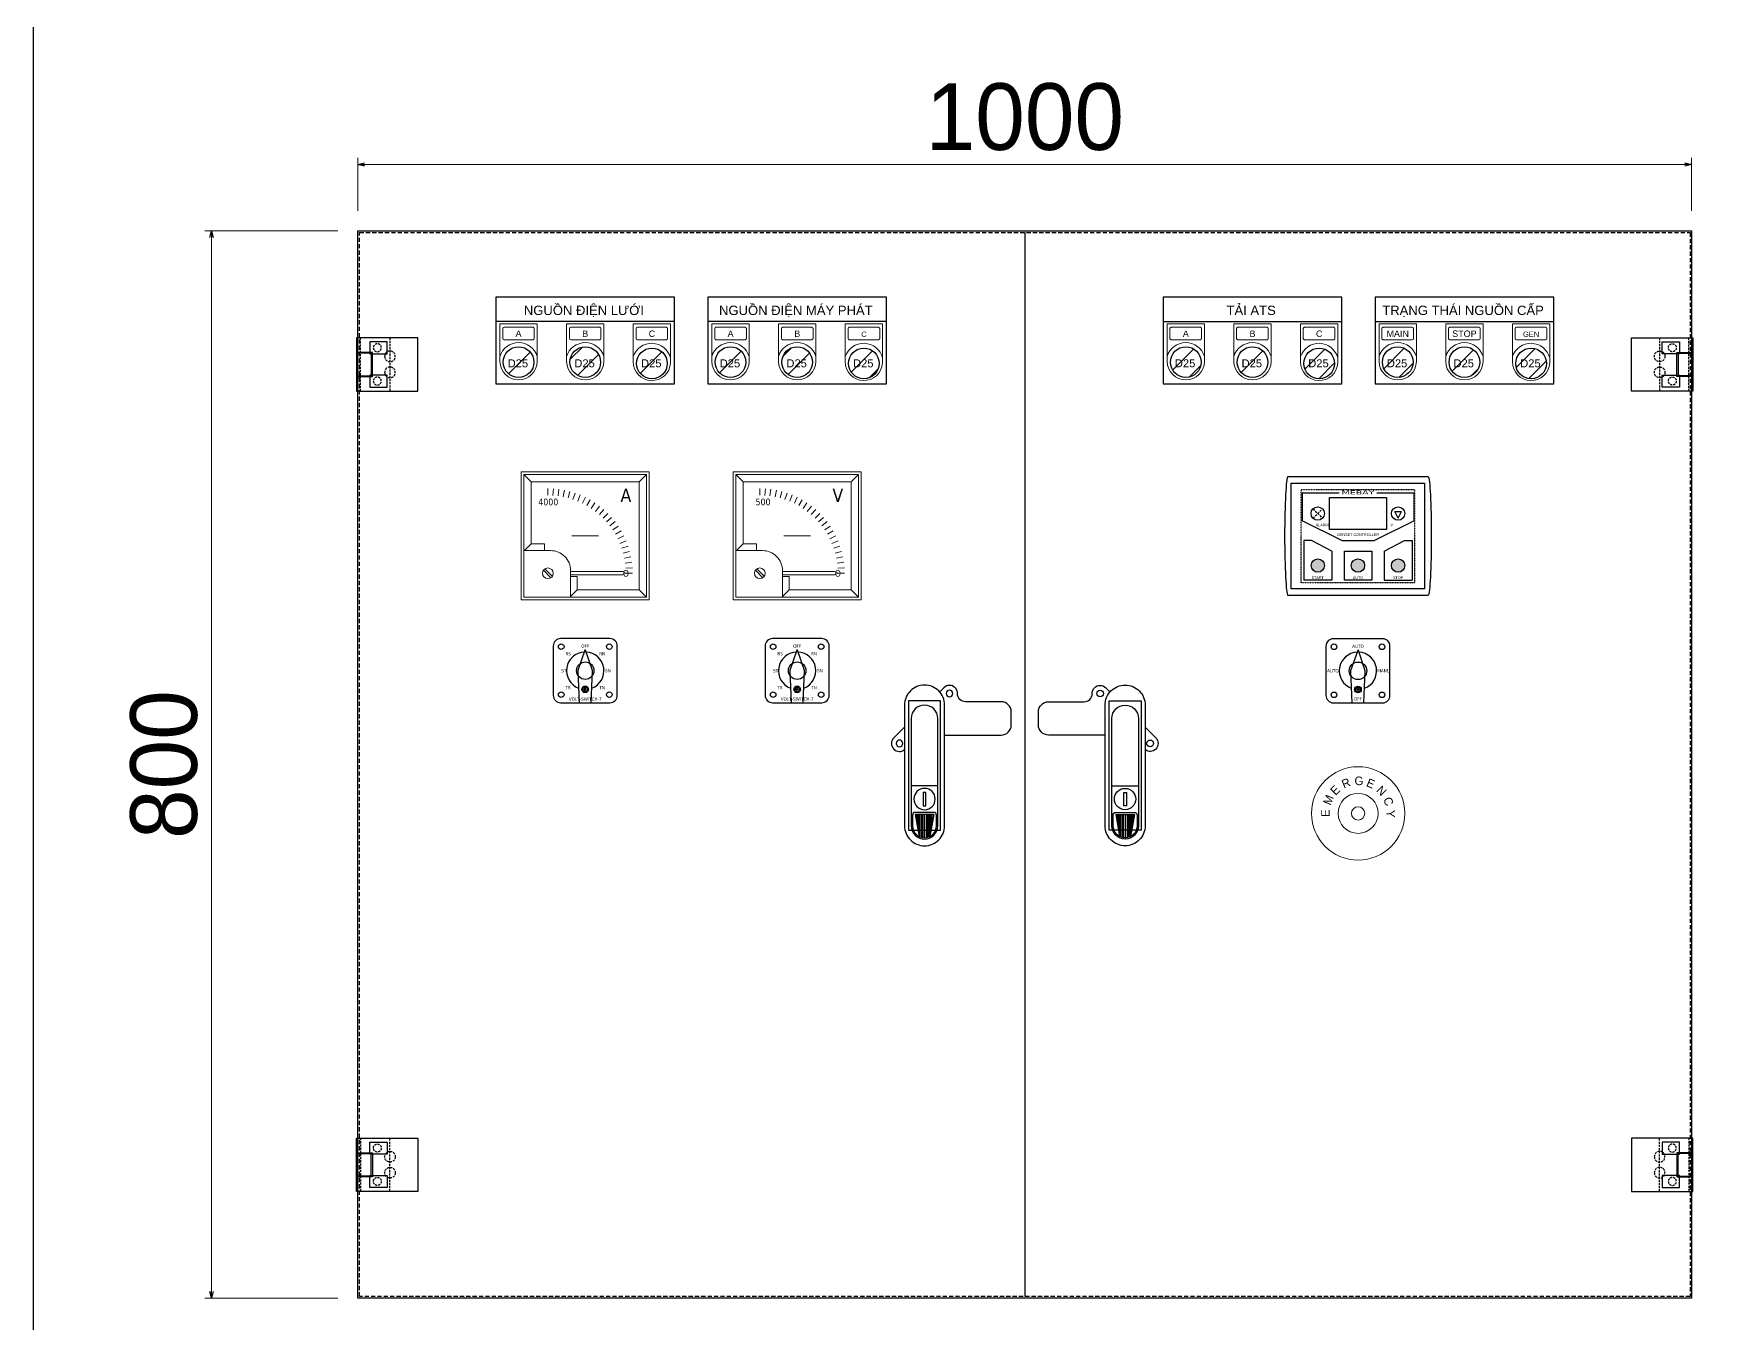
# Model space of a CAD drawing. Header units: millimetres. Extents: x 0 to 4227, y 0 to 2989.
# Drawn here: x 0 to 1256, y 931 to 1898 of the extents above; entities that cross this region are included whole.
import ezdxf
from ezdxf.enums import TextEntityAlignment as Align

# ---------------------------------------------------------------- set-up
doc = ezdxf.new("R2010")
doc.units = ezdxf.units.MM
doc.linetypes.add('DIVIDE2', pattern=[0.625, 0.25, -0.125, 0, -0.125, 0, -0.125])
doc.linetypes.add('HIDDEN2', pattern=[4.7625, 3.175, -1.5875])
for name, color, linetype in [('01', 7, 'HIDDEN2'), ('DIM', 253, 'Continuous'), ('THIET BI', 2, 'Continuous')]:
    doc.layers.add(name, color=color, linetype=linetype)
doc.layers.add('07', color=5, linetype='Continuous', lineweight=5)
doc.layers.add('Continuous', color=7, linetype='Continuous', lineweight=30)
doc.styles.add('1', font='tahoma.ttf', dxfattribs={"width": 2, "height": 10})
doc.styles.add('Arial', font='arial.ttf')
doc.styles.add('Arial-Black', font='txt')
doc.styles.add('chuviet', font='arial.ttf')
doc.styles.add('Tahoma (Input Text)', font='tahoma.ttf')
doc.dimstyles.new('CNC', dxfattribs={"dimtxt": 50, "dimasz": 5, "dimexe": 5, "dimexo": 15, "dimgap": 10, "dimtad": 1, "dimdec": 0, "dimtxsty": 'Standard', "dimblk": 'OPEN30', "dimcen": 10, "dimclrd": 5, "dimclre": 5, "dimclrt": 3, "dimazin": 3, "dimtfac": 1, "dimtdec": 0, "dimtmove": 0, "dimatfit": 3, "dimldrblk": 'ARCHTICK', "dimlwd": 9, "dimlwe": 9})
pattern_1 = [(45, (583605.523, 584326.815), (-8.83883476, 8.83883476), [])]
pattern_2 = [(45, (585194.762, 584326.815), (-8.83883476, 8.83883476), [])]
pattern_3 = [(45, (588608.187, 584326.531), (-8.83883476, 8.83883476), [])]
pattern_4 = [(45, (590197.426, 584326.531), (-8.83883476, 8.83883476), [])]

# ---------------------------------------------------------------- blocks, each defined once
blk = doc.blocks.new('*D1')
at = {"color": 0, "linetype": 'ByBlock', "lineweight": -2}
for p, q in [((132.1, 1745.2), (133.4, 1750.2)), ((133.4, 1750.2), (134.7, 1745.2)), ((133.4, 1750.2), (133.4, 1745.2)), ((133.4, 950.2), (132.1, 955.2)), ((134.7, 955.2), (133.4, 950.2)), ((133.4, 950.2), (133.4, 955.2))]:
    blk.add_line(p, q, dxfattribs=at)
at = {"layer": 'Defpoints', "color": 0, "transparency": 16777216}
for p in [(243.3, 1750.2), (133.4, 950.2), (243.3, 950.2)]:
    blk.add_point(p, dxfattribs=at)
at = {"layer": 'DIM', "color": 5, "lineweight": 9, "transparency": 16777216}
for p, q in [((228.3, 1750.2), (128.4, 1750.2)), ((133.4, 1745.2), (133.4, 955.2)), ((228.3, 950.2), (128.4, 950.2))]:
    blk.add_line(p, q, dxfattribs=at)
at = {"layer": 'DIM', "color": 3, "transparency": 16777216, "insert": (97.9, 1350.2), "char_height": 50, "attachment_point": 5, "rotation": 90}
blk.add_mtext('800', dxfattribs=at)
blk = doc.blocks.new('_ArchTick')
at = {"color": 0, "const_width": 0.15}
blk.add_lwpolyline([(-0.5, -0.5), (0.5, 0.5)], dxfattribs=at)
blk = doc.blocks.new('_Open30')
at = {"color": 0, "linetype": 'ByBlock', "lineweight": -2}
for p, q in [((-1, 0.27), (0, 0)), ((0, 0), (-1, -0.27)), ((0, 0), (-1, 0))]:
    blk.add_line(p, q, dxfattribs=at)
blk = doc.blocks.new('*D2')
at = {"color": 0, "linetype": 'ByBlock', "lineweight": -2}
for p, q in [((243.3, 1800), (248.3, 1801.4)), ((248.3, 1798.7), (243.3, 1800)), ((243.3, 1800), (248.3, 1800)), ((1238.3, 1801.4), (1243.3, 1800)), ((1243.3, 1800), (1238.3, 1798.7)), ((1243.3, 1800), (1238.3, 1800))]:
    blk.add_line(p, q, dxfattribs=at)
at = {"layer": 'Defpoints', "color": 0, "transparency": 16777216}
for p in [(1243.3, 1800), (243.3, 1750.2), (1243.3, 1750.2)]:
    blk.add_point(p, dxfattribs=at)
at = {"layer": 'DIM', "color": 5, "lineweight": 9, "transparency": 16777216}
for p, q in [((243.3, 1765.2), (243.3, 1805)), ((248.3, 1800), (1238.3, 1800)), ((1243.3, 1765.2), (1243.3, 1805))]:
    blk.add_line(p, q, dxfattribs=at)
at = {"layer": 'DIM', "color": 3, "transparency": 16777216, "insert": (743.3, 1835.6), "char_height": 50, "attachment_point": 5}
blk.add_mtext('1000', dxfattribs=at)
blk = doc.blocks.new('HL044-1.3-C')
at = {"color": 1, "linetype": 'HIDDEN2', "ltscale": 0.5}
for p, q in [((-25, 40), (-25, 0)), ((-3, 0), (-3, 40))]:
    blk.add_line(p, q, dxfattribs=at)
at = {"color": 1}
for p, q in [((-12, 29), (0, 29)), ((-12, 11), (-12, 29)), ((-11, 28.5), (0, 28.5)), ((-11, 28.5), (-11, 11.5)), ((0, 11), (-12, 11)), ((0, 11.5), (-11, 11.5))]:
    blk.add_line(p, q, dxfattribs=at)
blk.add_lwpolyline([(-46, 40), (0, 40), (0, 0), (-46, 0)], close=True, dxfattribs=at)
at = {"color": 1, "linetype": 'HIDDEN2', "ltscale": 0.5}
for centre, radius in [((-25, 26), 4), ((-15.5, 32.5), 3), ((-25, 14), 4), ((-15.5, 7.5), 3)]:
    blk.add_circle(centre, radius, dxfattribs=at)
blk = doc.blocks.new('AB301-2-1')
at = {"linetype": 'Continuous'}
h = blk.add_hatch(dxfattribs=at)
h.set_pattern_fill('ACAD_ISO09W100', color=1, scale=0.2)
h.set_pattern_definition([(0, (-368.0181, 398.3814), (0, 1), [4.8, -0.6, 1.2, -0.6, 1.2, -0.6])])
h.paths.add_polyline_path([(-4.1, -88.5, 0.118404), (0, -89.5, 0.118404), (4.1, -88.5), (7, -72), (-7, -72)])
at = {"color": 1, "linetype": 'Continuous'}
for p, q in [((-10, -50.5), (10, -50.5)), ((-7, -72), (7, -72)), ((-7, -72), (-4.1, -88.5)), ((7, -72), (4.1, -88.5))]:
    blk.add_line(p, q, dxfattribs=at)
for points in [[(-15, -12.5), (-57.5, -12.5, -0.414214), (-65, -5), (-65, 5, -0.414214), (-57.5, 12.5), (-30.7, 12.5, 0.414214), (-24.7, 18.5), (-24.7, 18.7)], [(-24.7, 18.7, -0.198912), (-23, 23), (-23, 23, -0.414214), (-14.5, 23), (-11.3, 19.8)], [(15, -6.5), (23, -14.5, -0.414214), (23, -23), (23, -23, -0.381561), (15, -23.4, -0.381561)]]:
    blk.add_lwpolyline(points, format="xyb", dxfattribs=at)
for points in [[(0, 25), (0, 25, -0.414214), (15, 10), (15, -80.5, -0.414214), (0, -95.5), (0, -95.5, -0.414214), (-15, -80.5), (-15, 10, -0.414214)], [(0, 10, -0.414214), (10, 0), (10, -80.5, -0.414214), (0, -90.5, -0.414214), (-10, -80.5), (-10, 0, -0.414214)], [(9, -72.5), (9, -80.5, -0.414214), (0, -89.5, -0.414214), (-9, -80.5), (-9, -72.5, -0.414214), (-7, -70.5), (7, -70.5, -0.414214)]]:
    blk.add_lwpolyline(points, format="xyb", close=True, dxfattribs=at)
at = {"color": 2, "linetype": 'Continuous'}
blk.add_lwpolyline([(-12, 13.3), (12, 13.3), (12, -83.7), (-12, -83.7)], close=True, dxfattribs=at)
at = {"color": 1, "linetype": 'Continuous'}
blk.add_lwpolyline([(-1, -55.5), (1, -55.5), (1, -65.5), (-1, -65.5)], close=True, dxfattribs=at)
for centre, radius in [((-18.7, 18.7), 2.5), ((18.7, -18.7), 2.5), ((0, -60.5), 8)]:
    blk.add_circle(centre, radius, dxfattribs=at)
blk = doc.blocks.new('bgw')
for p, q in [((62256.4, -3083.9), (62256.4, -3084.2)), ((62257.1, -3083.9), (62256.4, -3083.9)), ((62256.4, -3084.2), (62257.1, -3084.2)), ((62257.4, -3083.2), (62257.1, -3083.2)), ((62257.1, -3083.2), (62257.1, -3083.9)), ((62257.1, -3084.2), (62257.1, -3084.9)), ((62257.1, -3084.9), (62257.4, -3084.9)), ((62257.4, -3083.9), (62257.4, -3083.2)), ((62258.1, -3083.9), (62257.4, -3083.9)), ((62257.4, -3084.2), (62258.1, -3084.2)), ((62257.4, -3084.9), (62257.4, -3084.2)), ((62258.1, -3084.2), (62258.1, -3083.9))]:
    blk.add_line(p, q)
blk.add_lwpolyline([(62262.8, -3070), (62257.5, -3054.7, 0.713683), (62257, -3054.7), (62251.8, -3070), (62252.8, -3094), (62261.8, -3094), (62262.8, -3070)], format="xyb")
at = {"color": 3}
for centre, radius in [((62239.3, -3052), 2.1), ((62275.3, -3052), 2.1), ((62257.3, -3070), 6.55), ((62239.3, -3088), 2.1), ((62275.3, -3088), 2.1)]:
    blk.add_circle(centre, radius, dxfattribs=at)
for radius in [2.5, 1.75]:
    blk.add_circle((62257.3, -3084), radius)
for start, end in [(92.839, 249.0883), (290.9117, 87.161)]:
    blk.add_arc((62257.3, -3070), 14, start, end)
at = {"layer": 'Continuous'}
blk.add_lwpolyline([(62238.8, -3094), (62275.8, -3094, 0.414214), (62281.3, -3088.5), (62281.3, -3051.5, 0.414214), (62275.8, -3046), (62238.8, -3046, 0.414214), (62233.3, -3051.5), (62233.3, -3088.5, 0.414214)], format="xyb", close=True, dxfattribs=at)
at = {"style": 'Tahoma (Input Text)'}
for tag, p in [('0', (62257.3, -3051.6)), ('RS', (62244.5, -3057.3)), ('RN', (62270, -3057.3)), ('ST', (62241.2, -3070)), ('SN', (62274.3, -3069.9)), ('TR', (62244.4, -3082.8)), ('TN', (62270, -3082.8)), ('VOLT-SWITCH', (62257.3, -3091.3))]:
    blk.add_attdef(tag, text='', height=2.5, dxfattribs=at).set_placement(p, align=Align.MIDDLE_CENTER)
blk = doc.blocks.new('DC30D')
at = {"linetype": 'Continuous', "ltscale": 0.5}
h = blk.add_hatch(color=7, dxfattribs=at)
edge = h.paths.add_edge_path()
edge.add_arc((53907.9, -3859.1), 5, 0, 360)
edge = h.paths.add_edge_path()
edge.add_arc((53877.8, -3859.1), 5, 0, 360)
edge = h.paths.add_edge_path()
edge.add_arc((53847.7, -3859.1), 5, 0, 360)
at = {"color": 1, "linetype": 'Continuous', "ltscale": 0.5}
for p, q in [((53836, -3804.7), (53863.7, -3804.7)), ((53836, -3804.7), (53836, -3825.5)), ((53891.9, -3804.7), (53919.6, -3804.7)), ((53919.6, -3804.7), (53919.6, -3825.5)), ((53865.7, -3840.3), (53836, -3825.5)), ((53889.9, -3840.3), (53919.6, -3825.5)), ((53905.4, -3818.5), (53910.5, -3818.5)), ((53907.9, -3823.5), (53905.4, -3818.5)), ((53907.9, -3823.5), (53910.5, -3818.5)), ((53843, -3840.3), (53837.3, -3840.3)), ((53837.3, -3840.3), (53837.3, -3870)), ((53858.1, -3848.2), (53843, -3840.3)), ((53865.7, -3840.3), (53889.9, -3840.3)), ((53897.5, -3848.2), (53912.6, -3840.3)), ((53912.6, -3840.3), (53918.4, -3840.3)), ((53918.4, -3840.3), (53918.4, -3870)), ((53858.1, -3848.2), (53858.1, -3870)), ((53897.5, -3848.2), (53897.5, -3870)), ((53858.1, -3870), (53837.3, -3870)), ((53897.5, -3870), (53918.4, -3870))]:
    blk.add_line(p, q, dxfattribs=at)
at = {"color": 1, "linetype": 'HIDDEN2', "ltscale": 0.5}
for p, q in [((53844.1, -3816.6), (53851.2, -3823.6)), ((53844.1, -3823.6), (53851.2, -3816.6))]:
    blk.add_line(p, q, dxfattribs=at)
at = {"color": 1, "linetype": 'Continuous', "ltscale": 0.5}
for points in [[(53825.2, -3792.3), (53930.5, -3792.3)], [(53930.5, -3881.5), (53825.2, -3881.5)]]:
    blk.add_lwpolyline(points, dxfattribs=at)
for points in [[(53827.8, -3797.3), (53927.8, -3797.3), (53927.8, -3876.5), (53827.8, -3876.5)], [(53856.4, -3808), (53899.2, -3808), (53899.2, -3832.2), (53856.4, -3832.2)], [(53867.6, -3848.2), (53888.1, -3848.2), (53888.1, -3870), (53867.6, -3870)]]:
    blk.add_lwpolyline(points, close=True, dxfattribs=at)
at = {"color": 4, "linetype": 'DIVIDE2', "ltscale": 0.5}
blk.add_lwpolyline([(53835.3, -3802), (53920.3, -3802), (53920.3, -3872), (53835.3, -3872)], close=True, dxfattribs=at)
at = {"color": 1, "linetype": 'Continuous', "ltscale": 0.5}
for centre in [(53847.6, -3820.1), (53907.9, -3820.1), (53847.7, -3859.1), (53877.8, -3859.1), (53907.9, -3859.1)]:
    blk.add_circle(centre, 5, dxfattribs=at)
blk.add_ellipse((53825.3, -3836.9), major_axis=(0, -44.6), ratio=0.056008, start_param=3.19763, end_param=6.227148, dxfattribs=at)
at = {"color": 1, "linetype": 'Continuous', "ltscale": 0.5, "extrusion": (0, 0, -1)}
blk.add_ellipse((53930.3, -3836.9), major_axis=(0, -44.6), ratio=0.056008, start_param=3.19763, end_param=6.227148, dxfattribs=at)
at = {"color": 7, "linetype": 'Continuous', "ltscale": 0.5, "style": '1', "width": 2}
blk.add_text('MEBAY', height=3, dxfattribs=at).set_placement((53877.8, -3805.8), align=Align.CENTER)
at = {"color": 7, "linetype": 'Continuous', "ltscale": 0.5, "style": 'chuviet'}
for s, p in [('ALARM', (53850.9, -3829.7)), ('V', (53903.1, -3829.7)), ('GENSET CONTROLLER', (53877.8, -3837)), ('START', (53847.6, -3869.2)), ('AUTO', (53877.8, -3869.2)), ('STOP', (53907.9, -3869.2))]:
    blk.add_text(s, height=2, dxfattribs=at).set_placement(p, align=Align.CENTER)
blk = doc.blocks.new('SW3')
for p, q in [((2586895.4, 161386.6), (2586895.4, 161386.3)), ((2586896.1, 161386.6), (2586895.4, 161386.6)), ((2586895.4, 161386.3), (2586896.1, 161386.3)), ((2586896.4, 161387.3), (2586896.1, 161387.3)), ((2586896.1, 161387.3), (2586896.1, 161386.6)), ((2586896.1, 161386.3), (2586896.1, 161385.6)), ((2586896.4, 161386.6), (2586896.4, 161387.3)), ((2586897.1, 161386.6), (2586896.4, 161386.6)), ((2586896.4, 161386.3), (2586897.1, 161386.3)), ((2586896.4, 161385.6), (2586896.4, 161386.3)), ((2586897.1, 161386.3), (2586897.1, 161386.6)), ((2586896.1, 161385.6), (2586896.4, 161385.6))]:
    blk.add_line(p, q)
blk.add_lwpolyline([(2586901.7, 161400.4), (2586896.5, 161415.7, 0.713683), (2586896, 161415.7), (2586890.7, 161400.4), (2586891.7, 161376.4), (2586900.7, 161376.4), (2586901.7, 161400.4)], format="xyb")
at = {"color": 3}
for centre, radius in [((2586878.2, 161418.4), 2.1), ((2586914.2, 161418.4), 2.1), ((2586896.2, 161400.4), 6.55), ((2586878.2, 161382.4), 2.1), ((2586914.2, 161382.4), 2.1)]:
    blk.add_circle(centre, radius, dxfattribs=at)
for radius in [2.5, 1.75]:
    blk.add_circle((2586896.2, 161386.4), radius)
for start, end in [(92.839, 249.0883), (290.9117, 87.161)]:
    blk.add_arc((2586896.2, 161400.4), 14, start, end)
at = {"layer": 'Continuous'}
blk.add_lwpolyline([(2586877.7, 161376.4), (2586914.7, 161376.4, 0.414214), (2586920.2, 161381.9), (2586920.2, 161418.9, 0.414214), (2586914.7, 161424.4), (2586877.7, 161424.4, 0.414214), (2586872.2, 161418.9), (2586872.2, 161381.9, 0.414214)], format="xyb", close=True, dxfattribs=at)
at = {"style": 'Tahoma (Input Text)'}
for tag, p in [('OFF', (2586896.2, 161418.8)), ('AUTO', (2586877.4, 161400.4)), ('MANU', (2586915.4, 161400.4)), ('VOLT-SWITCH-3', (2586896.2, 161379.2))]:
    blk.add_attdef(tag, text='', height=2.5, dxfattribs=at).set_placement(p, align=Align.MIDDLE_CENTER)
blk = doc.blocks.new('KHUNG CHUẨN')
at = {"color": 7}
blk.add_lwpolyline([(16919.25, -26555.16), (19889.25, -26555.16), (19889.25, -28655.16), (16919.25, -28655.16)], close=True, dxfattribs=at)
at = {"color": 3, "style": 'Arial'}
for tag, p in [('#01', (17055.57, -28580.1)), ('#02', (17431.39, -28580.1)), ('#03', (18030.58, -28580.1)), ('#08', (18751.7, -28580.1)), ('#10', (19064.78, -28580.1)), ('#11', (19060.3, -28625.69)), ('#12', (19806.46, -28628.91)), ('#04', (17024.77, -28634.62)), ('#05', (17308.45, -28633.02)), ('#06', (17632.65, -28633.73)), ('#07', (18002.01, -28634.74)), ('#09', (18753.85, -28632.6))]:
    blk.add_attdef(tag, p, '', height=20, dxfattribs=at)

msp = doc.modelspace()

# ---------------------------------------------------------------- hatches: boundary and pattern name
at = {"layer": 'THIET BI', "linetype": 'Continuous', "ltscale": 0.5}
h = msp.add_hatch(dxfattribs=at)
h.set_pattern_fill('ANSI31', scale=10, style=0)
h.set_pattern_definition(pattern_1)
h.paths.add_polyline_path([(352.2, 1651.9, 1), (375.2, 1651.9, 1)])
h.paths.add_polyline_path([(354, 1646.4), (372.4, 1646.4), (372.4, 1655.6), (354, 1655.6)], flags=24)
h = msp.add_hatch(dxfattribs=at)
h.set_pattern_fill('ANSI31', scale=10, style=0)
h.set_pattern_definition(pattern_1)
h.paths.add_polyline_path([(402.2, 1651.9, 1), (425.2, 1651.9, 1)])
h.paths.add_polyline_path([(404, 1646.4), (422.4, 1646.4), (422.4, 1655.6), (404, 1655.6)], flags=24)
h = msp.add_hatch(dxfattribs=at)
h.set_pattern_fill('ANSI31', scale=10, style=0)
h.set_pattern_definition([(45, (583605.523, 584316.815), (-8.83883476, 8.83883476), [])])
h.paths.add_polyline_path([(452.2, 1650.9, 1), (475.2, 1650.9, 1)])
h.paths.add_polyline_path([(454, 1646.4), (472.4, 1646.4), (472.4, 1655.6), (454, 1655.6)], flags=24)
h = msp.add_hatch(dxfattribs=at)
h.set_pattern_fill('ANSI31', scale=10, style=0)
h.set_pattern_definition(pattern_2)
h.paths.add_polyline_path([(511.1, 1651.9, 1), (534.1, 1651.9, 1)])
h.paths.add_polyline_path([(512.9, 1646.4), (531.4, 1646.4), (531.4, 1655.6), (512.9, 1655.6)], flags=24)
h = msp.add_hatch(dxfattribs=at)
h.set_pattern_fill('ANSI31', scale=10, style=0)
h.set_pattern_definition(pattern_2)
h.paths.add_polyline_path([(561.1, 1651.9, 1), (584.1, 1651.9, 1)])
h.paths.add_polyline_path([(562.9, 1646.4), (581.4, 1646.4), (581.4, 1655.6), (562.9, 1655.6)], flags=24)
h = msp.add_hatch(dxfattribs=at)
h.set_pattern_fill('ANSI31', scale=10, style=0)
h.set_pattern_definition([(45, (585194.762, 584316.815), (-8.83883476, 8.83883476), [])])
h.paths.add_polyline_path([(611.1, 1650.9, 1), (634.1, 1650.9, 1)])
h.paths.add_polyline_path([(612.9, 1646.4), (631.4, 1646.4), (631.4, 1655.6), (612.9, 1655.6)], flags=24)
h = msp.add_hatch(dxfattribs=at)
h.set_pattern_fill('ANSI31', scale=10, style=0)
h.set_pattern_definition(pattern_3)
h.paths.add_polyline_path([(852.5, 1651.9, 1), (875.5, 1651.9, 1)])
h.paths.add_polyline_path([(854.3, 1646.4), (872.7, 1646.4), (872.7, 1655.6), (854.3, 1655.6)], flags=24)
h = msp.add_hatch(dxfattribs=at)
h.set_pattern_fill('ANSI31', scale=10, style=0)
h.set_pattern_definition(pattern_3)
h.paths.add_polyline_path([(902.5, 1651.9, 1), (925.5, 1651.9, 1)])
h.paths.add_polyline_path([(904.3, 1646.4), (922.7, 1646.4), (922.7, 1655.6), (904.3, 1655.6)], flags=24)
h = msp.add_hatch(dxfattribs=at)
h.set_pattern_fill('ANSI31', scale=10, style=0)
h.set_pattern_definition([(45, (588608.187, 584316.531), (-8.83883476, 8.83883476), [])])
h.paths.add_polyline_path([(952.5, 1650.9, 1), (975.5, 1650.9, 1)])
h.paths.add_polyline_path([(954.3, 1646.4), (972.7, 1646.4), (972.7, 1655.6), (954.3, 1655.6)], flags=24)
h = msp.add_hatch(dxfattribs=at)
h.set_pattern_fill('ANSI31', scale=10, style=0)
h.set_pattern_definition(pattern_4)
h.paths.add_polyline_path([(1011.4, 1651.9, 1), (1034.4, 1651.9, 1)])
h.paths.add_polyline_path([(1013.2, 1646.4), (1031.6, 1646.4), (1031.6, 1655.6), (1013.2, 1655.6)], flags=24)
h = msp.add_hatch(dxfattribs=at)
h.set_pattern_fill('ANSI31', scale=10, style=0)
h.set_pattern_definition(pattern_4)
h.paths.add_polyline_path([(1061.4, 1651.9, 1), (1084.4, 1651.9, 1)])
h.paths.add_polyline_path([(1063.2, 1646.4), (1081.6, 1646.4), (1081.6, 1655.6), (1063.2, 1655.6)], flags=24)
h = msp.add_hatch(dxfattribs=at)
h.set_pattern_fill('ANSI31', scale=10, style=0)
h.set_pattern_definition([(45, (590197.426, 584316.531), (-8.83883476, 8.83883476), [])])
h.paths.add_polyline_path([(1111.4, 1650.9, 1), (1134.4, 1650.9, 1)])
h.paths.add_polyline_path([(1113.2, 1646.4), (1131.6, 1646.4), (1131.6, 1655.6), (1113.2, 1655.6)], flags=24)

# ---------------------------------------------------------------- linework, layer by layer
at = {"ltscale": 3}
msp.add_line((743.3, 1749), (743.3, 951.4), dxfattribs=at)
at = {"lineweight": 18}
for p, q in [((373.2, 1562.1), (368.2, 1567.1)), ((454.2, 1562.1), (459.2, 1567.1)), ((532.1, 1562.1), (527.1, 1567.1)), ((613.1, 1562.1), (618.1, 1567.1)), ((385.7, 1552.1), (385.7, 1557.1)), ((389.5, 1552), (389.8, 1557)), ((393.3, 1551.6), (394, 1556.6)), ((397.1, 1551), (398.1, 1555.9)), ((400.8, 1550.1), (402.1, 1554.9)), ((404.5, 1549), (406.1, 1553.7)), ((408.1, 1547.7), (410, 1552.3)), ((411.6, 1546.1), (413.8, 1550.6)), ((414.9, 1544.3), (417.4, 1548.6)), ((418.2, 1542.2), (421, 1546.4)), ((544.6, 1552.1), (544.6, 1557.1)), ((548.4, 1552), (548.8, 1557)), ((552.2, 1551.6), (552.9, 1556.6)), ((556, 1551), (557, 1555.9)), ((559.8, 1550.1), (561, 1554.9)), ((563.4, 1549), (565, 1553.7)), ((567, 1547.7), (568.9, 1552.3)), ((570.5, 1546.1), (572.7, 1550.6)), ((573.9, 1544.3), (576.4, 1548.6)), ((577.1, 1542.2), (579.9, 1546.4)), ((421.3, 1540), (424.3, 1544)), ((424.3, 1537.6), (427.6, 1541.3)), ((427.1, 1535), (430.6, 1538.5)), ((429.7, 1532.2), (433.4, 1535.5)), ((432.1, 1529.2), (436.1, 1532.3)), ((580.2, 1540), (583.3, 1544)), ((583.2, 1537.6), (586.5, 1541.3)), ((586, 1535), (589.5, 1538.5)), ((588.6, 1532.2), (592.4, 1535.5)), ((591, 1529.2), (595, 1532.3)), ((434.3, 1526.1), (438.5, 1528.9)), ((436.4, 1522.9), (440.7, 1525.4)), ((438.2, 1519.5), (442.6, 1521.7)), ((593.3, 1526.1), (597.4, 1528.9)), ((595.3, 1522.9), (599.6, 1525.4)), ((597.1, 1519.5), (601.6, 1521.7)), ((368.2, 1510.6), (373.2, 1515.6)), ((383.2, 1510.6), (383.2, 1515.6)), ((439.7, 1516), (444.4, 1517.9)), ((441.1, 1512.4), (445.8, 1514)), ((442.2, 1508.7), (447, 1510)), ((527.1, 1510.6), (532.1, 1515.6)), ((542.1, 1510.6), (542.1, 1515.6)), ((598.7, 1516), (603.3, 1517.9)), ((600, 1512.4), (604.7, 1514)), ((601.1, 1508.7), (605.9, 1510)), ((382.4, 1495.9), (387.9, 1490.3)), ((383.4, 1496.9), (389, 1491.4)), ((443.1, 1505), (448, 1506)), ((443.7, 1501.2), (448.6, 1501.9)), ((444.1, 1497.4), (449.1, 1497.8)), ((541.3, 1495.9), (546.9, 1490.3)), ((542.4, 1496.9), (547.9, 1491.4)), ((602, 1505), (606.9, 1506)), ((602.6, 1501.2), (607.6, 1501.9)), ((603, 1497.4), (608, 1497.8)), ((402.7, 1491.1), (407.7, 1491.1)), ((561.6, 1491.1), (566.6, 1491.1)), ((402.7, 1476.1), (407.7, 1481.1)), ((454.2, 1481.1), (459.2, 1476.1)), ((561.6, 1476.1), (566.6, 1481.1)), ((613.1, 1481.1), (618.1, 1476.1))]:
    msp.add_line(p, q, dxfattribs=at)
at = {"color": 9, "lineweight": 18}
for p, q in [((403.7, 1521.6), (423.7, 1521.6)), ((562.6, 1521.6), (582.6, 1521.6))]:
    msp.add_line(p, q, dxfattribs=at)
at = {"color": 1, "lineweight": 18}
for p, q in [((402.7, 1494.9), (441.8, 1494.9)), ((444.2, 1493.6), (441.8, 1494.9)), ((561.6, 1494.9), (600.7, 1494.9)), ((603.1, 1493.6), (600.7, 1494.9)), ((402.7, 1492.4), (441.8, 1492.4)), ((444.2, 1493.6), (441.8, 1492.4)), ((444.2, 1493.6), (449.2, 1493.6)), ((444.2, 1493.6), (449.2, 1493.6)), ((561.6, 1492.4), (600.7, 1492.4)), ((603.1, 1493.6), (600.7, 1492.4)), ((603.1, 1493.6), (608.1, 1493.6)), ((603.1, 1493.6), (608.1, 1493.6))]:
    msp.add_line(p, q, dxfattribs=at)
at = {"color": 7}
msp.add_lwpolyline([(243.3, 1750.2), (1243.3, 1750.2), (1243.3, 950.2), (243.3, 950.2)], close=True, dxfattribs=at)
at = {"color": 7, "linetype": 'HIDDEN2'}
msp.add_lwpolyline([(244.5, 1749), (1242.1, 1749), (1242.1, 951.4), (244.5, 951.4)], close=True, dxfattribs=at)
at = {"color": 2}
for points in [[(265.3, 1667.2), (252.3, 1667.2), (252.3, 1658.2), (265.3, 1658.2)], [(1221.3, 1667.2), (1234.3, 1667.2), (1234.3, 1658.2), (1221.3, 1658.2)], [(265.3, 1642.2), (252.3, 1642.2), (252.3, 1633.2), (265.3, 1633.2)], [(1221.3, 1642.2), (1234.3, 1642.2), (1234.3, 1633.2), (1221.3, 1633.2)], [(265.3, 1058.2), (252.3, 1058.2), (252.3, 1067.2), (265.3, 1067.2)], [(1221.3, 1058.2), (1234.3, 1058.2), (1234.3, 1067.2), (1221.3, 1067.2)], [(265.3, 1033.2), (252.3, 1033.2), (252.3, 1042.2), (265.3, 1042.2)], [(1221.3, 1033.2), (1234.3, 1033.2), (1234.3, 1042.2), (1221.3, 1042.2)]]:
    msp.add_lwpolyline(points, close=True, dxfattribs=at)
at = {"lineweight": 18}
for points in [[(461.7, 1473.6), (365.7, 1473.6), (365.7, 1569.6), (461.7, 1569.6)], [(620.6, 1473.6), (524.6, 1473.6), (524.6, 1569.6), (620.6, 1569.6)]]:
    msp.add_lwpolyline(points, close=True, dxfattribs=at)
at = {"color": 3, "lineweight": 18}
for points in [[(459.7, 1475.6), (367.7, 1475.6), (367.7, 1567.6), (459.7, 1567.6)], [(618.6, 1475.6), (526.6, 1475.6), (526.6, 1567.6), (618.6, 1567.6)]]:
    msp.add_lwpolyline(points, close=True, dxfattribs=at)
at = {"lineweight": 18}
for points in [[(373.2, 1515.6), (373.2, 1562.1), (454.2, 1562.1), (454.2, 1481.1), (407.7, 1481.1)], [(532.1, 1515.6), (532.1, 1562.1), (613.1, 1562.1), (613.1, 1481.1), (566.6, 1481.1)], [(383.2, 1515.6), (373.2, 1515.6)], [(542.1, 1515.6), (532.1, 1515.6)], [(407.7, 1481.1), (407.7, 1491.1)], [(566.6, 1481.1), (566.6, 1491.1)]]:
    msp.add_lwpolyline(points, dxfattribs=at)
for points in [[(402.7, 1476.1), (402.7, 1495.6, 0.414214), (387.7, 1510.6), (368.2, 1510.6)], [(561.6, 1476.1), (561.6, 1495.6, 0.414214), (546.6, 1510.6), (527.1, 1510.6)]]:
    msp.add_lwpolyline(points, format="xyb", dxfattribs=at)
for centre in [(385.7, 1493.6), (544.6, 1493.6)]:
    msp.add_circle(centre, 4, dxfattribs=at)
at = {"color": 1, "lineweight": 13}
for radius in [35, 15]:
    msp.add_circle((993.2, 1313.6), radius, dxfattribs=at)
at = {"color": 2, "lineweight": 13}
msp.add_circle((993.2, 1313.6), 5, dxfattribs=at)
at = {"layer": '07', "color": 171, "linetype": 'Continuous', "lineweight": 5}
for p, q in [((349.7, 1652.3), (349.7, 1680.7)), ((349.7, 1680.7), (377.7, 1680.7)), ((377.7, 1652.3), (377.7, 1680.7)), ((427.7, 1680.7), (399.7, 1680.7)), ((399.7, 1652.3), (399.7, 1680.7)), ((427.7, 1652.3), (427.7, 1680.7)), ((449.7, 1680.7), (477.7, 1680.7)), ((449.7, 1652.3), (449.7, 1680.7)), ((477.7, 1651.3), (477.7, 1680.7)), ((508.6, 1652.3), (508.6, 1680.7)), ((508.6, 1680.7), (536.6, 1680.7)), ((536.6, 1652.3), (536.6, 1680.7)), ((586.6, 1680.7), (558.6, 1680.7)), ((558.6, 1652.3), (558.6, 1680.7)), ((586.6, 1652.3), (586.6, 1680.7)), ((608.6, 1680.7), (636.6, 1680.7)), ((608.6, 1652.3), (608.6, 1680.7)), ((636.6, 1651.3), (636.6, 1680.7)), ((850, 1652.3), (850, 1680.6)), ((850, 1680.6), (877.9, 1680.6)), ((877.9, 1652.3), (877.9, 1680.6)), ((927.9, 1680.6), (900, 1680.6)), ((900, 1652.3), (900, 1680.6)), ((927.9, 1652.3), (927.9, 1680.6)), ((950, 1680.6), (977.9, 1680.6)), ((950, 1652.3), (950, 1680.6)), ((977.9, 1651.3), (977.9, 1680.6)), ((1008.9, 1652.3), (1008.9, 1680.6)), ((1008.9, 1680.6), (1036.9, 1680.6)), ((1036.9, 1652.3), (1036.9, 1680.6)), ((1086.9, 1680.6), (1058.9, 1680.6)), ((1058.9, 1652.3), (1058.9, 1680.6)), ((1086.9, 1652.3), (1086.9, 1680.6)), ((1108.9, 1680.6), (1136.9, 1680.6)), ((1108.9, 1652.3), (1108.9, 1680.6)), ((1136.9, 1651.3), (1136.9, 1680.6))]:
    msp.add_line(p, q, dxfattribs=at)
at = {"layer": '07', "color": 6, "linetype": 'Continuous', "lineweight": 5, "ltscale": 3}
for points in [[(352.8, 1668.7), (374.6, 1668.7, 0.414214), (375.5, 1669.6), (375.5, 1677.1, 0.414214), (374.6, 1678), (352.8, 1678, 0.414214), (351.8, 1677.1), (351.8, 1669.6, 0.414214)], [(424.6, 1668.7), (402.8, 1668.7, -0.414214), (401.8, 1669.6), (401.8, 1677.1, -0.414214), (402.8, 1678), (424.6, 1678, -0.414214), (425.5, 1677.1), (425.5, 1669.6, -0.414214)], [(452.8, 1668.7), (474.6, 1668.7, 0.414214), (475.5, 1669.6), (475.5, 1677.1, 0.414214), (474.6, 1678), (452.8, 1678, 0.414214), (451.8, 1677.1), (451.8, 1669.6, 0.414214)], [(511.7, 1668.7), (533.5, 1668.7, 0.414214), (534.5, 1669.6), (534.5, 1677.1, 0.414214), (533.5, 1678), (511.7, 1678, 0.414214), (510.8, 1677.1), (510.8, 1669.6, 0.414214)], [(583.5, 1668.7), (561.7, 1668.7, -0.414214), (560.8, 1669.6), (560.8, 1677.1, -0.414214), (561.7, 1678), (583.5, 1678, -0.414214), (584.5, 1677.1), (584.5, 1669.6, -0.414214)], [(611.7, 1668.7), (633.5, 1668.7, 0.414214), (634.5, 1669.6), (634.5, 1677.1, 0.414214), (633.5, 1678), (611.7, 1678, 0.414214), (610.8, 1677.1), (610.8, 1669.6, 0.414214)], [(853, 1668.7), (874.9, 1668.7, 0.414214), (875.8, 1669.6), (875.8, 1677.1, 0.414214), (874.9, 1678), (853, 1678, 0.414214), (852.1, 1677.1), (852.1, 1669.6, 0.414214)], [(924.9, 1668.7), (903, 1668.7, -0.414214), (902.1, 1669.6), (902.1, 1677.1, -0.414214), (903, 1678), (924.9, 1678, -0.414214), (925.8, 1677.1), (925.8, 1669.6, -0.414214)], [(953, 1668.7), (974.9, 1668.7, 0.414214), (975.8, 1669.6), (975.8, 1677.1, 0.414214), (974.9, 1678), (953, 1678, 0.414214), (952.1, 1677.1), (952.1, 1669.6, 0.414214)], [(1012, 1668.7), (1033.8, 1668.7, 0.414214), (1034.7, 1669.6), (1034.7, 1677.1, 0.414214), (1033.8, 1678), (1012, 1678, 0.414214), (1011, 1677.1), (1011, 1669.6, 0.414214)], [(1083.8, 1668.7), (1062, 1668.7, -0.414214), (1061, 1669.6), (1061, 1677.1, -0.414214), (1062, 1678), (1083.8, 1678, -0.414214), (1084.7, 1677.1), (1084.7, 1669.6, -0.414214)], [(1111.9, 1668.7), (1133.8, 1668.7, 0.414214), (1134.7, 1669.6), (1134.7, 1677.1, 0.414214), (1133.8, 1678), (1111.9, 1678, 0.414214), (1111, 1677.1), (1111, 1669.6, 0.414214)]]:
    msp.add_lwpolyline(points, format="xyb", close=True, dxfattribs=at)
at = {"layer": '07', "color": 171, "linetype": 'Continuous', "lineweight": 5}
for centre, radius, start, end in [((363.7, 1651.9), 14.6, 16.5388, 163.5693), ((413.7, 1651.9), 14.6, 16.5388, 163.5693), ((463.5, 1651.4), 14.6, 14.5239, 161.488), ((522.6, 1651.9), 14.6, 16.5388, 163.5693), ((572.6, 1651.9), 14.6, 16.5388, 163.5693), ((622.5, 1651.4), 14.6, 14.5239, 161.488), ((864, 1651.9), 14.6, 16.5388, 163.5693), ((914, 1651.9), 14.6, 16.5388, 163.5693), ((963.8, 1651.4), 14.6, 14.5239, 161.488), ((1022.9, 1651.9), 14.6, 16.5388, 163.5693), ((1072.9, 1651.9), 14.6, 16.5388, 163.5693), ((1122.7, 1651.4), 14.6, 14.5239, 161.488), ((363.7, 1652.6), 14, 181.3264, 358.6736), ((413.7, 1652.6), 14, 181.3264, 358.6736), ((463.7, 1652.1), 14, 179.315, 356.5889), ((522.6, 1652.6), 14, 181.3264, 358.6736), ((572.6, 1652.6), 14, 181.3264, 358.6736), ((622.6, 1652.1), 14, 179.315, 356.5889), ((864, 1652.6), 14, 181.3264, 358.6736), ((914, 1652.6), 14, 181.3264, 358.6736), ((964, 1652.1), 14, 179.315, 356.5889), ((1022.9, 1652.6), 14, 181.3264, 358.6736), ((1072.9, 1652.6), 14, 181.3264, 358.6736), ((1122.9, 1652.1), 14, 179.315, 356.5889)]:
    msp.add_arc(centre, radius, start, end, dxfattribs=at)
at = {"layer": 'THIET BI', "color": 4, "linetype": 'Continuous', "ltscale": 0.5}
for p, q in [((346.7, 1682.5), (480.7, 1682.5)), ((505.6, 1682.5), (639.6, 1682.5)), ((847, 1682.4), (980.9, 1682.4)), ((1005.9, 1682.4), (1139.9, 1682.4))]:
    msp.add_line(p, q, dxfattribs=at)
for points in [[(480.7, 1700.6), (346.7, 1700.6), (346.7, 1635.6), (480.7, 1635.6)], [(639.6, 1700.6), (505.6, 1700.6), (505.6, 1635.6), (639.6, 1635.6)], [(980.9, 1700.6), (847, 1700.6), (847, 1635.6), (980.9, 1635.6)], [(1139.9, 1700.6), (1005.9, 1700.6), (1005.9, 1635.6), (1139.9, 1635.6)]]:
    msp.add_lwpolyline(points, close=True, dxfattribs=at)
at = {"layer": 'THIET BI', "color": 7, "linetype": 'Continuous', "ltscale": 0.5}
for centre in [(363.7, 1651.9), (413.7, 1651.9), (463.7, 1650.9), (522.6, 1651.9), (572.6, 1651.9), (622.6, 1650.9), (864, 1651.9), (914, 1651.9), (964, 1650.9), (1022.9, 1651.9), (1072.9, 1651.9), (1122.9, 1650.9)]:
    msp.add_circle(centre, 11.5, dxfattribs=at)

# ---------------------------------------------------------------- block references
at = {"color": 3, "xscale": 1.42310519998864, "yscale": 1.42310519998864, "zscale": 1.42310519998864}
msp.add_blockref('KHUNG CHUẨN', (-24077.9, 40779.3), dxfattribs=at)
at = {"color": 7, "xscale": -1}
for name, p in [('HL044-1.3-C', (242.3, 1630.2)), ('AB301-2-1', (668.1, 1384.8))]:
    msp.add_blockref(name, p, dxfattribs=at)
at = {"color": 7}
for name, p in [('HL044-1.3-C', (1244.3, 1630.2)), ('AB301-2-1', (818.5, 1384.8))]:
    msp.add_blockref(name, p, dxfattribs=at)
at = {"color": 7, "linetype": 'Continuous'}
msp.add_blockref('DC30D', (-52884.7, 5358.5), dxfattribs=at)
at = {"color": 7, "rotation": 180}
msp.add_blockref('HL044-1.3-C', (242.3, 1070.2), dxfattribs=at)
at = {"color": 7, "xscale": -1, "rotation": 180}
msp.add_blockref('HL044-1.3-C', (1244.3, 1070.2), dxfattribs=at)
at = {"layer": 'THIET BI', "color": 7, "linetype": 'Continuous'}
for name, p, values in [('bgw', (-61843.6, 4490.6), {'TR': 'TR', 'TN': 'TN', 'SN': 'SN', 'RS': 'RS', 'ST': 'ST', '0': 'OFF', 'RN': 'RN', 'VOLT-SWITCH': 'VOLT-SWITCH-7'}), ('bgw', (-61684.7, 4490.6), {'TR': 'TR', 'TN': 'TN', 'SN': 'SN', 'RS': 'RS', 'ST': 'ST', '0': 'OFF', 'RN': 'RN', 'VOLT-SWITCH': 'VOLT-SWITCH-7'}), ('SW3', (-2585903.1, -159979.9), {'MANU': 'MANU', 'AUTO': 'AUTO', 'OFF': 'AUTO', 'VOLT-SWITCH-3': 'OFF'})]:
    msp.add_blockref(name, p, dxfattribs=at).add_auto_attribs(values)

# ---------------------------------------------------------------- texts
at = {"color": 2, "lineweight": 13}
for s, rotation, p in [('E', 45, (976.2, 1326.7)), ('R', 22.5, (982.5, 1332.2)), ('E', 337.5, (998.8, 1334.2)), ('N', 315, (1006.3, 1330.5)), ('M', 67.5, (972.5, 1319.2)), ('C', 292.5, (1011.8, 1324.2)), ('E', 90, (971.9, 1310.9)), ('Y', 270, (1014.4, 1316.2))]:
    msp.add_text(s, height=6.4, rotation=rotation, dxfattribs=at).set_placement(p)
msp.add_text('G', height=6.4, dxfattribs=at).set_placement((990.5, 1334.8))
at = {"lineweight": 18, "style": 'Tahoma (Input Text)'}
for tag, text, height, text_generation_flag, p in [('4000', '500', 5, 6, (386, 1547.1)), ('A', 'A', 10, 4, (444.2, 1552.1)), ('500', '500', 5, 6, (547, 1547.1)), ('V', 'A', 10, 4, (603.1, 1552.1)), ('O', 'O', 5, 4, (444.2, 1493.6)), ('O', 'O', 5, 4, (603.1, 1493.6))]:
    msp.add_attdef(tag, text=text, height=height, rotation=180, dxfattribs=dict(at, text_generation_flag=text_generation_flag)).set_placement(p, align=Align.MIDDLE_CENTER)
at = {"layer": '01', "color": 2, "linetype": 'Continuous', "lineweight": 5, "style": 'Arial-Black'}
for tag, height, p in [('A', 4.8, (363.7, 1670.8)), ('B', 4.8, (413.7, 1670.8)), ('C', 4.8, (463.7, 1670.8)), ('A', 4.8, (522.7, 1670.8)), ('B', 4.8, (572.7, 1670.8)), ('C', 4, (622.7, 1670.8)), ('A', 4.8, (864, 1670.8)), ('B', 4.8, (914, 1670.8)), ('C', 4.8, (964, 1670.8)), ('MAIN', 4.8, (1022.9, 1670.8)), ('STOP', 4.8, (1072.9, 1670.8)), ('GEN', 4, (1122.9, 1670.8))]:
    msp.add_attdef(tag, text='R - PHASE', height=height, dxfattribs=at).set_placement(p, align=Align.CENTER)
at = {"layer": '07', "color": 6, "linetype": 'Continuous', "lineweight": 5, "ltscale": 3, "style": 'chuviet'}
for p in [(355.5, 1648), (405.5, 1648), (455.5, 1648), (514.5, 1648), (564.5, 1648), (614.5, 1648), (855.8, 1648), (905.8, 1648), (955.8, 1648), (1014.7, 1648), (1064.7, 1648), (1114.7, 1648)]:
    msp.add_text('D25', height=6, dxfattribs=at).set_placement(p)
at = {"layer": 'THIET BI', "color": 7, "linetype": 'Continuous', "ltscale": 0.5, "style": 'chuviet'}
for s, p in [('NGUỒN ĐIỆN LƯỚI', (412.7, 1687.2)), ('NGUỒN ĐIỆN MÁY PHÁT', (571.6, 1687.2)), ('TẢI ATS', (913, 1687.2)), ('TRẠNG THÁI NGUỒN CẤP', (1071.9, 1687.2))]:
    msp.add_text(s, height=7, dxfattribs=at).set_placement(p, align=Align.CENTER)

# ---------------------------------------------------------------- dimensions: what is measured, and where the dimension line sits
at = {"layer": 'DIM'}
dim = msp.add_linear_dim(base=(1243.3, 1800), p1=(243.3, 1750.2), p2=(1243.3, 1750.2), dimstyle='CNC', dxfattribs=at)
dim.commit()
dim.dimension.update_dxf_attribs({"geometry": '*D2', "text_midpoint": (743.3, 1835.6)})
at = {"layer": 'DIM', "color": 7}
dim = msp.add_linear_dim(base=(133.4, 950.2), p1=(243.3, 1750.2), p2=(243.3, 950.2), angle=90, dimstyle='CNC', dxfattribs=at)
dim.commit()
dim.dimension.update_dxf_attribs({"geometry": '*D1', "text_midpoint": (97.9, 1350.2)})

doc.saveas('drawing.dxf')
